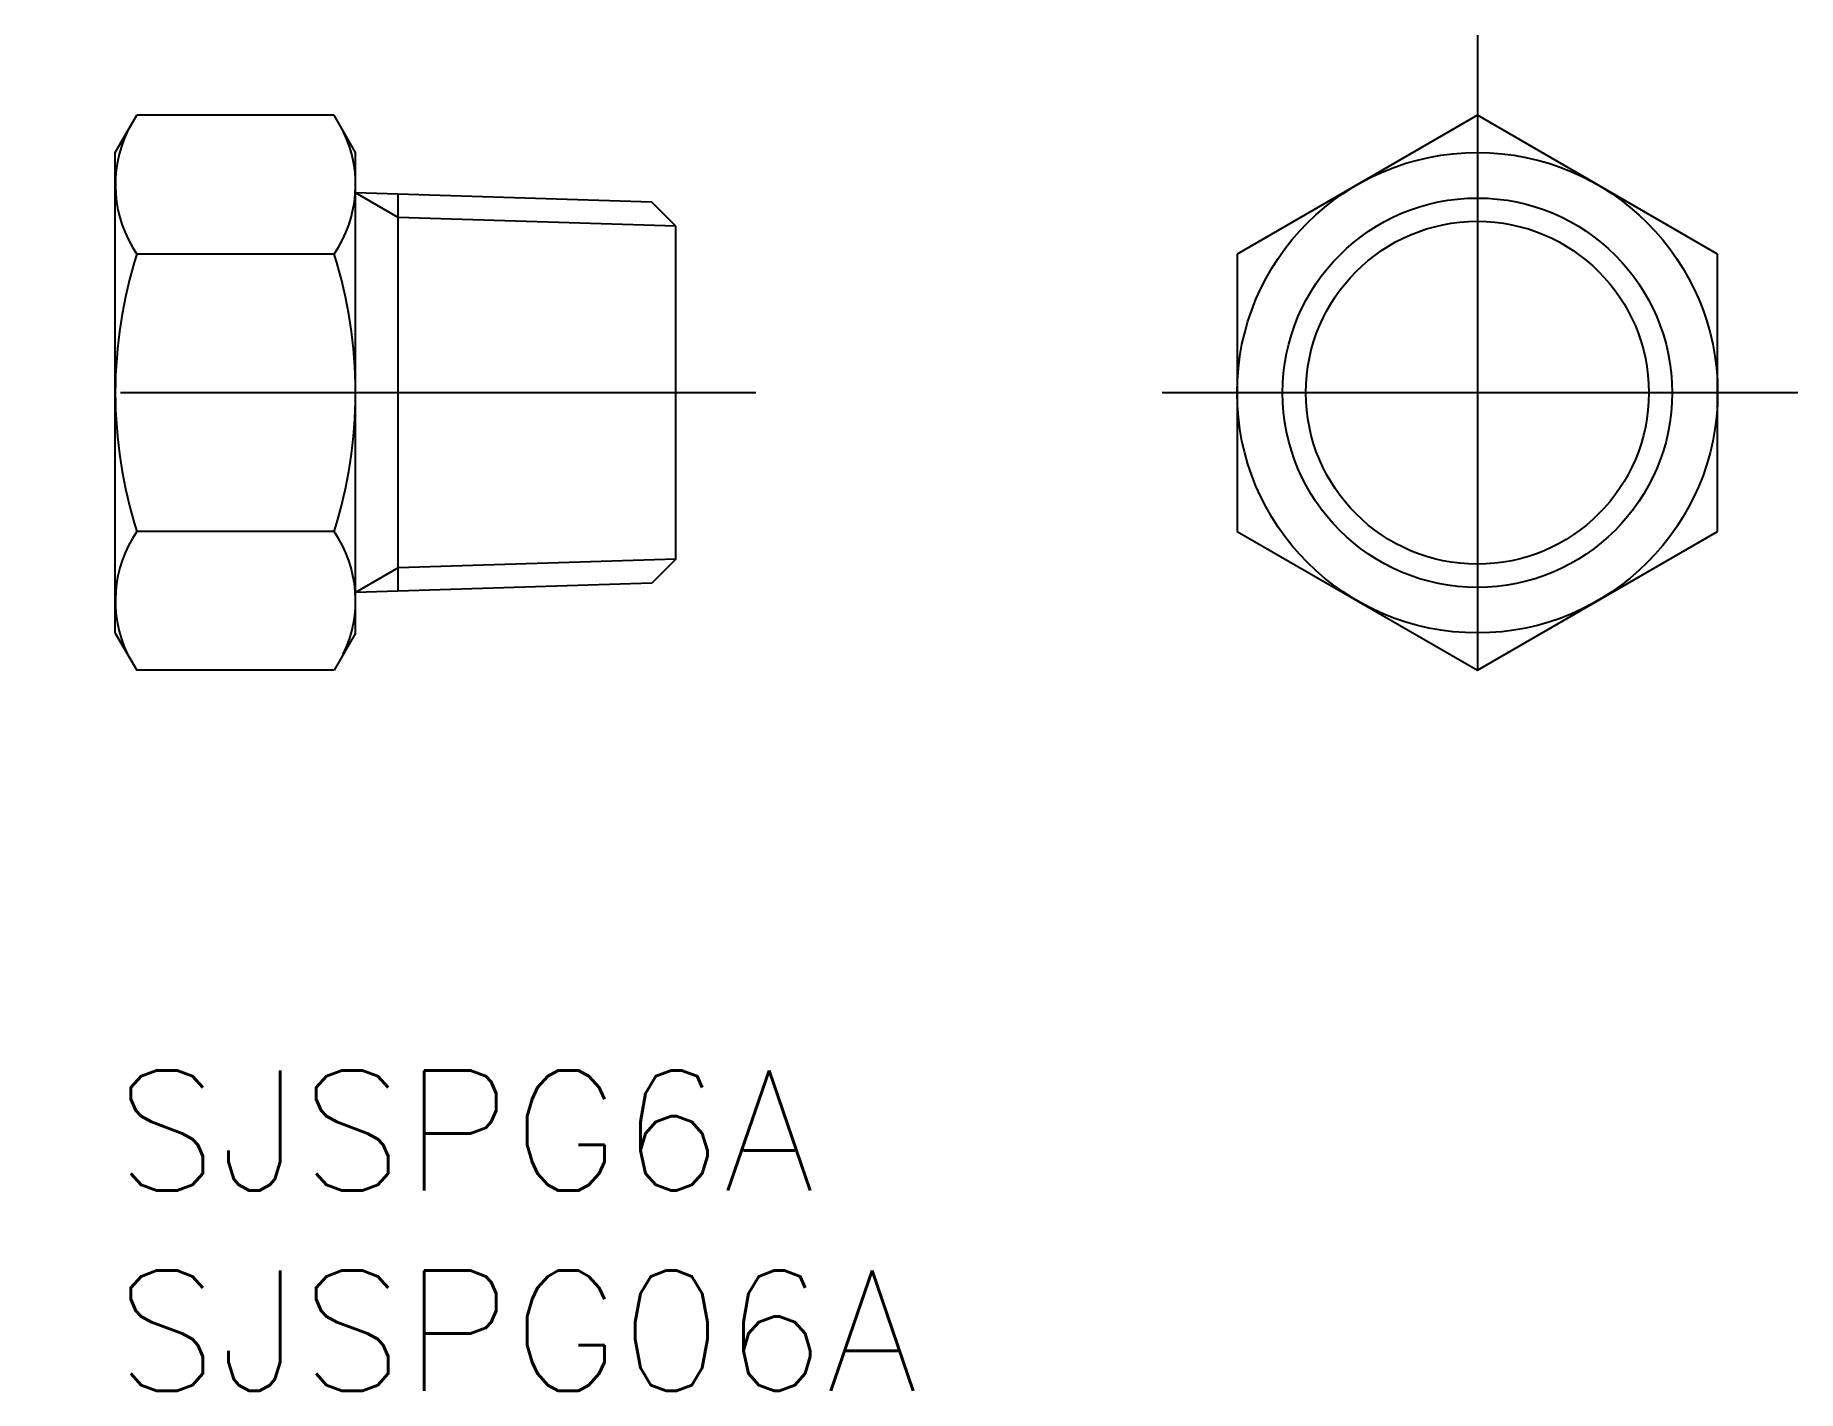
# Model space of a CAD drawing. Extents: x -2 to 42, y -8 to 25.9.
import ezdxf

# ---------------------------------------------------------------- set-up
doc = ezdxf.new("R2010")
doc.units = 0
doc.header["$LTSCALE"] = 0.5
doc.linetypes.add('CENTER', pattern=[50.8, 31.75, -6.35, 6.35, -6.35])
for name, color, linetype in [('MSM_CENTER', 1, 'CENTER'), ('MSM_CONTINUOUS', 7, 'CONTINUOUS'), ('MSM_NARROW', 5, 'CONTINUOUS'), ('MSM_PART_NUMBER', 7, 'CONTINUOUS')]:
    doc.layers.add(name, color=color, linetype=linetype)
doc.styles.get("Standard").update_dxf_attribs({"font": 'txt.shx', "height": 3, "bigfont": 'bigfont.shx'})

# ---------------------------------------------------------------- blocks, each defined once
blk = doc.blocks.new('*U2')
at = {"layer": 'MSM_PART_NUMBER'}
blk.add_text('SJSPG6A', height=3, dxfattribs=at).set_placement((0, -3))
blk = doc.blocks.new('*U3')
at = {"layer": 'MSM_PART_NUMBER'}
blk.add_text('SJSPG06A', height=3, dxfattribs=at).set_placement((0, -8))

msp = doc.modelspace()

# ---------------------------------------------------------------- linework, layer by layer
at = {"layer": 'MSM_CENTER'}
for p, q in [((34.018, 25.86), (34.018, 8)), ((16, 16.93), (-2, 16.93)), ((42.019, 16.93), (26.016, 16.93))]:
    msp.add_line(p, q, dxfattribs=at)
at = {"layer": 'MSM_CONTINUOUS'}
for p, q in [((0, 22.931), (0.536, 23.86)), ((5.464, 23.86), (0.536, 23.86)), ((6, 22.931), (5.464, 23.86)), ((34.018, 23.86), (28.016, 20.395)), ((40.019, 20.395), (34.018, 23.86)), ((0, 10.928), (0, 22.931)), ((6, 10.928), (6, 22.931)), ((13.4, 21.689), (6, 21.92)), ((14, 21.089), (13.4, 21.689)), ((0, 12.4), (0, 21.46)), ((14, 12.771), (14, 21.089)), ((5.464, 20.394), (0.536, 20.394)), ((28.016, 20.395), (28.016, 13.465)), ((40.019, 13.465), (40.019, 20.395)), ((5.464, 13.466), (0.536, 13.466)), ((28.016, 13.465), (34.018, 10)), ((34.018, 10), (40.019, 13.465)), ((14, 12.771), (13.4, 12.171)), ((13.4, 12.171), (6, 11.94)), ((0, 10.928), (0.536, 10)), ((6, 10.928), (5.464, 10)), ((5.464, 10), (0.536, 10))]:
    msp.add_line(p, q, dxfattribs=at)
for radius in [6.001, 4.864]:
    msp.add_circle((34.018, 16.93), radius, dxfattribs=at)
for centre, radius, start, end in [((3.07, 22.126), 3.069, 145.6427, 145.8292), ((3.067, 22.126), 3.067, 145.6158, 145.8012), ((3.067, 22.126), 3.067, 154.1988, 214.3842), ((2.933, 22.126), 3.067, 325.6158, 25.8012), ((11.464, 16.93), 11.464, 162.412, 197.588), ((-5.464, 16.93), 11.464, 342.412, 17.588), ((3.067, 11.734), 3.067, 145.6158, 205.8012), ((2.933, 11.734), 3.067, 334.1988, 34.3842)]:
    msp.add_arc(centre, radius, start, end, dxfattribs=at)
at = {"layer": 'MSM_NARROW'}
for p, q in [((7.064, 21.306), (6, 21.92)), ((7.064, 11.973), (7.064, 21.887)), ((14, 21.089), (7.064, 21.306)), ((14, 12.771), (7.064, 12.554)), ((7.064, 12.554), (6, 11.94))]:
    msp.add_line(p, q, dxfattribs=at)
msp.add_circle((34.018, 16.93), 4.283, dxfattribs=at)

# ---------------------------------------------------------------- block references
at = {"layer": 'MSM_CONTINUOUS'}
for name in ['*U2', '*U3']:
    msp.add_blockref(name, (0, 0), dxfattribs=at)

doc.saveas('drawing.dxf')
